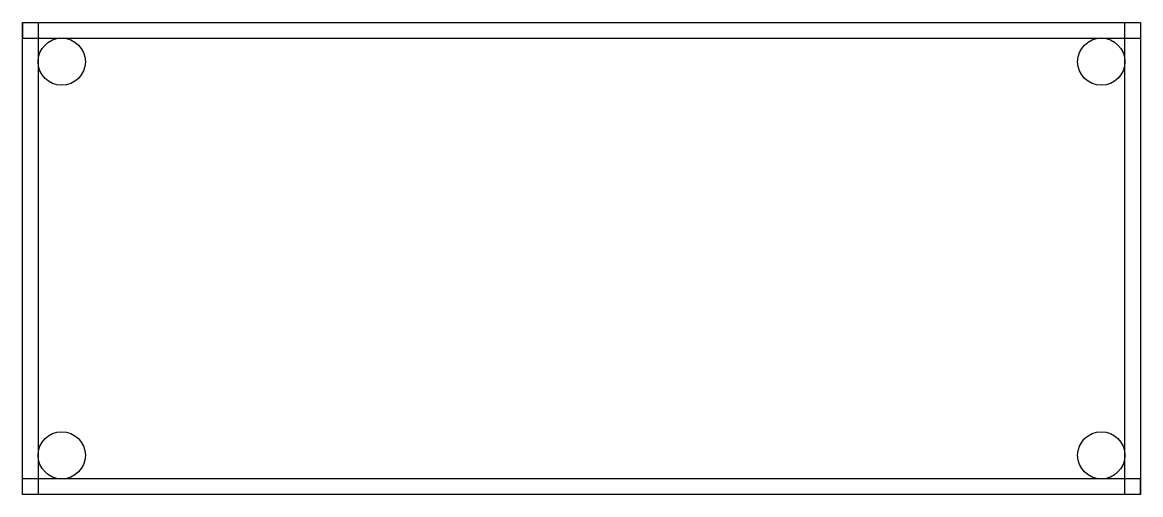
# Model space of a CAD drawing. Header units: millimetres. Extents: x 0 to 71, y -30 to 0.
import ezdxf

# ---------------------------------------------------------------- set-up
doc = ezdxf.new("R2010")
doc.units = ezdxf.units.MM
doc.layers.get('0').update_dxf_attribs({"linetype": 'CONTINUOUS'})

msp = doc.modelspace()

# ---------------------------------------------------------------- linework, layer by layer
for p, q in [((0, 0), (71, 0)), ((0, -30), (0, 0)), ((0, 0), (1, 0)), ((0, 0), (0, -1)), ((0, 0), (1, 0)), ((1, 0), (1, -30)), ((70, -30), (70, 0)), ((71, 0), (71, -30)), ((0, -1), (71, -1)), ((71, -29), (0, -29)), ((71, -30), (71, -29)), ((71, -30), (0, -30)), ((71, -30), (70, -30))]:
    msp.add_line(p, q)
for centre in [(2.5, -2.5), (68.5, -2.5), (2.5, -27.5), (68.5, -27.5)]:
    msp.add_circle(centre, 1.5)

doc.saveas('drawing.dxf')
